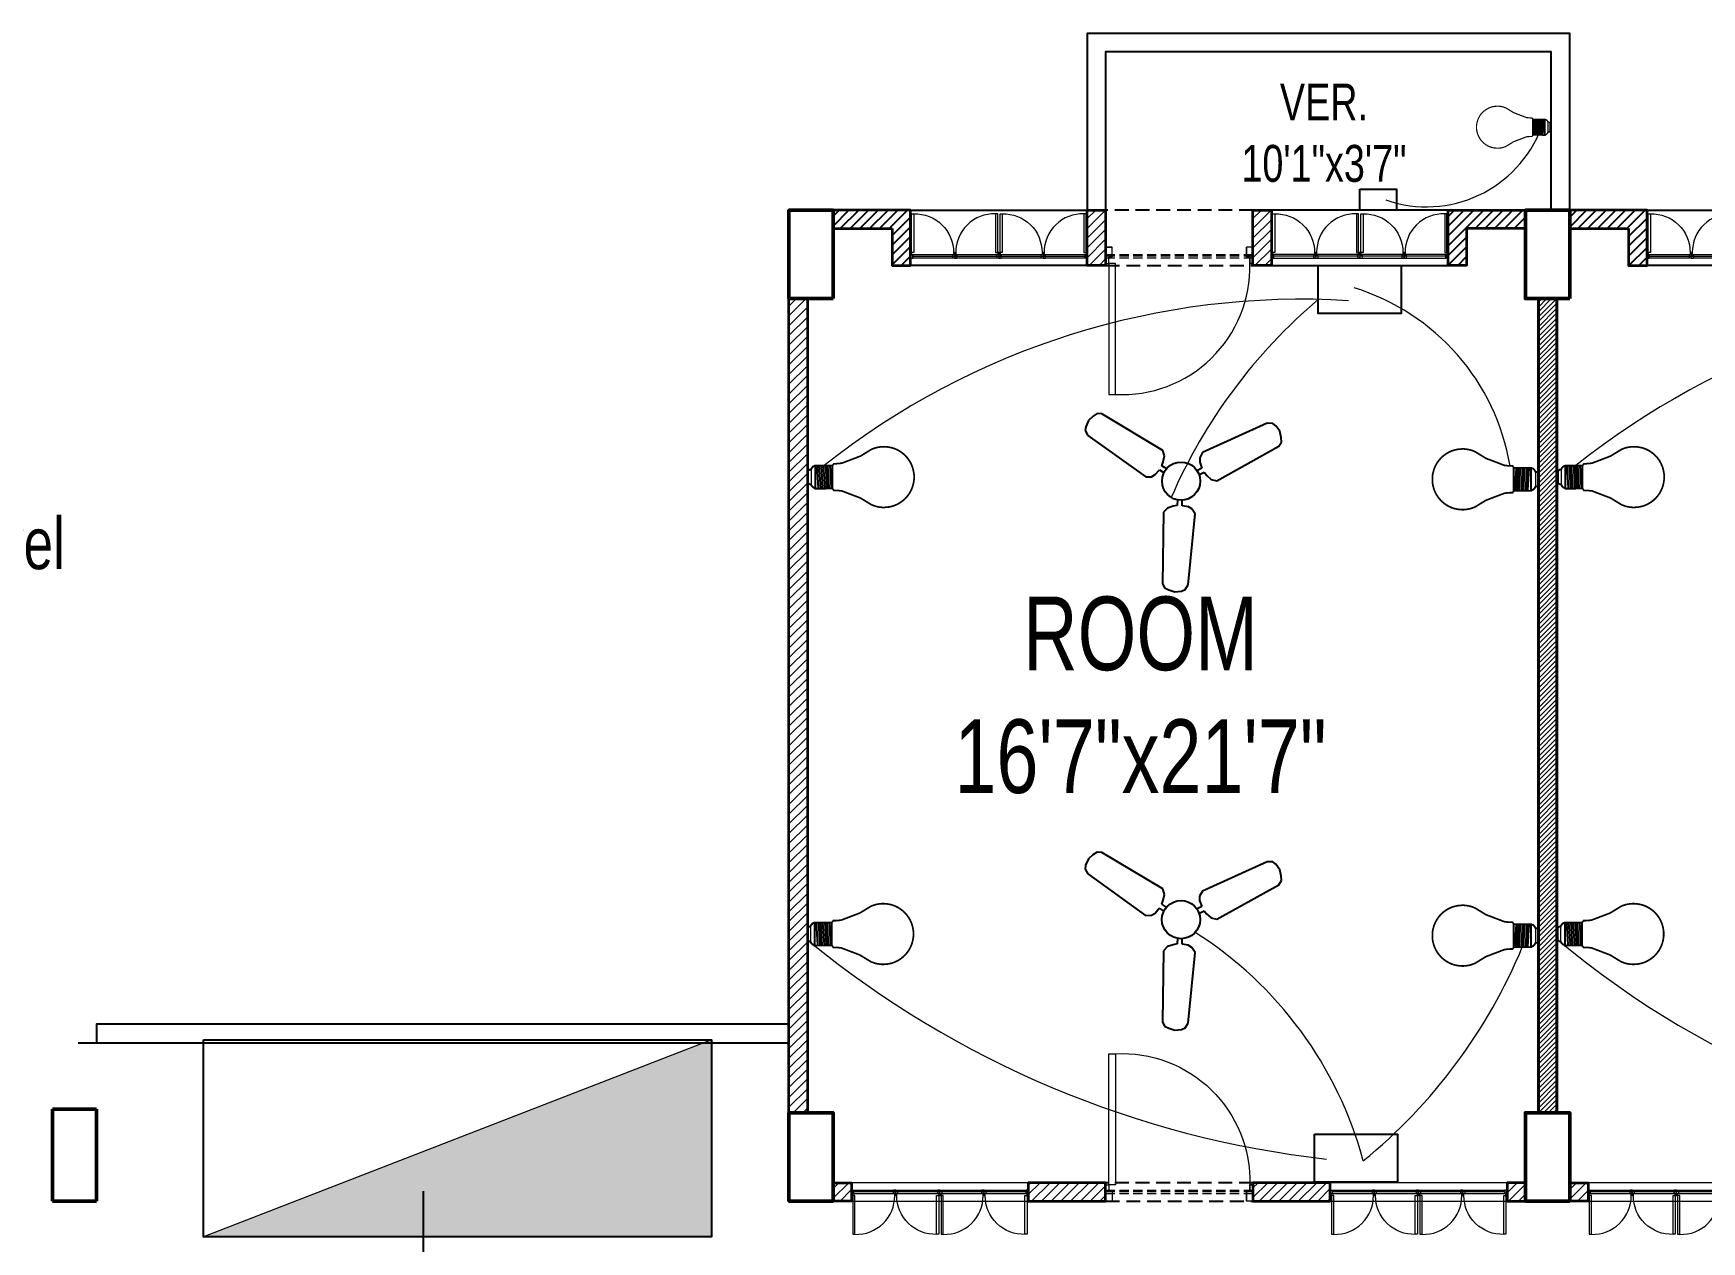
# Model space of a CAD drawing. Header units: inches. Extents: x -20263 to 10253, y -4567 to 3195.
# Drawn here: x -10349.5 to -9896.5, y 446.6 to 774.6 of the extents above; entities that cross this region are included whole.
import ezdxf

# ---------------------------------------------------------------- set-up
doc = ezdxf.new("R2010")
doc.units = ezdxf.units.IN
doc.header["$MEASUREMENT"] = 0
doc.linetypes.add('ACAD_ISO02W100', pattern=[15, 12, -3])
doc.linetypes.add('DASHED2', pattern=[0.375, 0.25, -0.125])
for name, color, linetype, lineweight in [('a', 2, 'Continuous', 5), ('A-TEXT', 7, 'Continuous', 5), ('ar-DOOR-WOOD', 44, 'Continuous', 0), ('column', 1, 'Continuous', 50), ('light wiring', 1, 'Continuous', 5), ('Main Wall', 250, 'Continuous', 13), ('walll', 7, 'Continuous', 30)]:
    doc.layers.add(name, color=color, linetype=linetype, lineweight=lineweight)
doc.layers.add('hatch brick', color=32, linetype='Continuous', lineweight=0, transparency=0.4)
doc.layers.add('liveline', color=1, linetype='Continuous')
doc.styles.add('SIMPLE', font='romantic.ttf')
pattern_1 = [(45, (-1508434.3402, -132507.44), (-1.3258252147, 1.3258252147), [])]

# ---------------------------------------------------------------- blocks, each defined once
blk = doc.blocks.new('DOOR_45')
at = {"layer": 'ar-DOOR-WOOD'}
for p, q in [((-10968.75, 15427.44), (-10963.75, 15427.44)), ((-10968.75, 15427.44), (-10968.75, 15426.44)), ((-10963.75, 15427.44), (-10963.75, 15425.44)), ((-11008.75, 15426.44), (-11008.75, 15424.44)), ((-10968.75, 15426.44), (-11008.75, 15426.44)), ((-11008.75, 15424.44), (-10968.75, 15424.44)), ((-10968.75, 15424.44), (-10968.75, 15426.44)), ((-10968.75, 15426.44), (-10966.75, 15426.44)), ((-10966.75, 15426.44), (-10966.75, 15425.44)), ((-10966.75, 15425.44), (-10963.75, 15425.44)), ((-10968.75, 15382.44), (-10968.75, 15383.44)), ((-10968.75, 15383.44), (-10966.75, 15383.44)), ((-10968.75, 15382.44), (-10963.75, 15382.44)), ((-10966.75, 15384.44), (-10963.75, 15384.44)), ((-10966.75, 15383.44), (-10966.75, 15384.44)), ((-10963.75, 15382.44), (-10963.75, 15384.44))]:
    blk.add_line(p, q, dxfattribs=at)
for points in [[(-10963.75, 15427.44), (-10968.75, 15427.44), (-10968.75, 15426.44), (-10966.75, 15426.44), (-10966.75, 15425.44), (-10963.75, 15425.44)], [(-10968.75, 15426.44), (-11008.75, 15426.44), (-11008.75, 15424.44), (-10968.75, 15424.44)], [(-10968.75, 15383.44), (-10968.75, 15382.44), (-10963.75, 15382.44), (-10963.75, 15384.44), (-10966.75, 15384.44), (-10966.75, 15383.44)]]:
    blk.add_lwpolyline(points, close=True, dxfattribs=at)
blk.add_arc((-10969.89, 15422.35), 38.92, 176.9083, 271.677, dxfattribs=at)
blk = doc.blocks.new('DOOR_40')
at = {"layer": 'ar-DOOR-WOOD'}
for p, q in [((-11029.1, 15421.4), (-11064.1, 15421.4)), ((-11064.1, 15421.4), (-11064.1, 15419.4)), ((-11064.1, 15419.4), (-11029.1, 15419.4)), ((-11029.1, 15422.4), (-11024.1, 15422.4)), ((-11029.1, 15422.4), (-11029.1, 15421.4)), ((-11029.1, 15419.4), (-11029.1, 15421.4)), ((-11029.1, 15421.4), (-11027.1, 15421.4)), ((-11027.1, 15421.4), (-11027.1, 15420.4)), ((-11027.1, 15420.4), (-11024.1, 15420.4)), ((-11024.1, 15422.4), (-11024.1, 15420.4)), ((-11029.1, 15383.4), (-11027.1, 15383.4)), ((-11029.1, 15382.4), (-11029.1, 15383.4)), ((-11029.1, 15382.4), (-11024.1, 15382.4)), ((-11027.1, 15383.4), (-11027.1, 15384.4)), ((-11027.1, 15384.4), (-11024.1, 15384.4)), ((-11024.1, 15382.4), (-11024.1, 15384.4))]:
    blk.add_line(p, q, dxfattribs=at)
blk.add_arc((-11029.4, 15418.2), 34.8, 178.03, 270.3561, dxfattribs=at)
blk = doc.blocks.new('room 1')
h = blk.add_hatch()
h.set_pattern_fill('ANSI31', color=256, scale=15)
h.paths.add_polyline_path([(1498318.01, 133229.01), (1498318.01, 133219.01), (1498323.01, 133219.01), (1498323.01, 133234.01), (1498302.01, 133234.01), (1498302.01, 133229.01), (1498302.01, 133229.01)])
h = blk.add_hatch()
h.set_pattern_fill('ANSI31', color=256, scale=15)
h.paths.add_polyline_path([(1498474.01, 133229.01), (1498474.01, 133219.01), (1498469.01, 133219.01), (1498469.01, 133234.01), (1498490.01, 133234.01), (1498490.01, 133229.01), (1498490.01, 133229.01)])
at = {"layer": 'hatch brick'}
h = blk.add_hatch(dxfattribs=at)
h.set_pattern_fill('ANSI31', color=256, scale=15)
h.set_pattern_definition([(45, (69, 2), (-1.3258252147, 1.3258252147), [])])
h.paths.add_polyline_path([(1498376.01, 133234.01), (1498376.01, 133219.01), (1498376.01, 133219.01), (1498371.01, 133219.01), (1498371.01, 133234.01)])
h = blk.add_hatch(dxfattribs=at)
h.set_pattern_fill('ANSI31', color=256, scale=15)
h.set_pattern_definition([(45, (114, 2), (-1.3258252147, 1.3258252147), [])])
h.paths.add_polyline_path([(1498421.01, 133234.01), (1498421.01, 133219.01), (1498421.01, 133219.01), (1498416.01, 133219.01), (1498416.01, 133234.01)])
h = blk.add_hatch(dxfattribs=at)
h.set_pattern_fill('ANSI31', color=256, scale=15)
h.paths.add_polyline_path([(1498298.51, 132989.01), (1498293.51, 132989.01), (1498293.51, 133210.01), (1498298.51, 133210.01)])
h = blk.add_hatch(dxfattribs=at)
h.set_pattern_fill('ANSI31', color=256, scale=15)
h.paths.add_polyline_path([(1498493.51, 132989.01), (1498498.51, 132989.01), (1498498.51, 133210.01), (1498493.51, 133210.01)])
h = blk.add_hatch(dxfattribs=at)
h.set_pattern_fill('ANSI31', color=256, scale=15)
h.set_pattern_definition([(45, (-14.5, 0), (-1.3258252147, 1.3258252147), [])])
h.paths.add_polyline_path([(1498302.01, 132970.01), (1498307.01, 132970.01), (1498307.01, 132965.01), (1498302.01, 132965.01)])
h = blk.add_hatch(dxfattribs=at)
h.set_pattern_fill('ANSI31', color=256, scale=15)
h.set_pattern_definition([(45, (-5, -252), (-1.3258252147, 1.3258252147), [])])
h.paths.add_polyline_path([(1498376.01, 132970.01), (1498355.01, 132970.01), (1498355.01, 132965.01), (1498376.01, 132965.01)])
h = blk.add_hatch(dxfattribs=at)
h.set_pattern_fill('ANSI31', color=256, scale=15)
h.set_pattern_definition([(45, (1.2113, 4e-09), (-1.3258252147, 1.3258252147), [])])
h.paths.add_polyline_path([(1498437.01, 132970.01), (1498416.01, 132970.01), (1498416.01, 132965.01), (1498437.01, 132965.01)])
h = blk.add_hatch(dxfattribs=at)
h.set_pattern_fill('ANSI31', color=256, scale=15)
h.paths.add_polyline_path([(1498490.01, 132970.01), (1498485.01, 132970.01), (1498485.01, 132965.01), (1498490.01, 132965.01)])
for points in [[(1498323.01, 133234.01), (1498371.01, 133234.01), (1498371.01, 133219.01), (1498323.01, 133219.01)], [(1498469.01, 133234.01), (1498421.01, 133234.01), (1498421.01, 133219.01), (1498469.01, 133219.01)]]:
    blk.add_lwpolyline(points, close=True)
at = {"linetype": 'DASHED2', "ltscale": 15}
for points in [[(1498376.01, 133219.01), (1498416.01, 133219.01), (1498416.01, 133234.01), (1498376.01, 133234.01)], [(1498376.01, 132965.01), (1498416.01, 132965.01), (1498416.01, 132970.01), (1498376.01, 132970.01)]]:
    blk.add_lwpolyline(points, close=True, dxfattribs=at)
at = {"layer": 'Main Wall', "color": 1, "lineweight": 50}
for points in [[(1498302.01, 133210.01), (1498290.01, 133210.01), (1498290.01, 133234.01), (1498302.01, 133234.01), (1498302.01, 133210.01)], [(1498502.01, 133210.01), (1498490.01, 133210.01), (1498490.01, 133234.01), (1498502.01, 133234.01), (1498502.01, 133210.01)], [(1498302.01, 132965.01), (1498290.01, 132965.01), (1498290.01, 132989.01), (1498302.01, 132989.01), (1498302.01, 132965.01)], [(1498502.01, 132965.01), (1498490.01, 132965.01), (1498490.01, 132989.01), (1498502.01, 132989.01), (1498502.01, 132965.01)]]:
    blk.add_lwpolyline(points, dxfattribs=at)
at = {"layer": 'Main Wall', "lineweight": 35}
for points in [[(1498318.01, 133229.01), (1498318.01, 133219.01), (1498323.01, 133219.01), (1498323.01, 133234.01), (1498302.01, 133234.01), (1498302.01, 133229.01), (1498302.01, 133229.01), (1498302.01, 133229.01), (1498318.01, 133229.01)], [(1498474.01, 133229.01), (1498474.01, 133219.01), (1498469.01, 133219.01), (1498469.01, 133234.01), (1498490.01, 133234.01), (1498490.01, 133229.01), (1498490.01, 133229.01), (1498490.01, 133229.01), (1498474.01, 133229.01)], [(1498376.01, 132970.01), (1498376.01, 132970.01), (1498355.01, 132970.01), (1498355.01, 132965.01), (1498376.01, 132965.01), (1498376.01, 132970.01)]]:
    blk.add_lwpolyline(points, dxfattribs=at)
for points in [[(1498376.01, 133234.01), (1498376.01, 133219.01), (1498376.01, 133219.01), (1498376.01, 133219.01), (1498371.01, 133219.01), (1498371.01, 133234.01)], [(1498421.01, 133234.01), (1498421.01, 133219.01), (1498421.01, 133219.01), (1498421.01, 133219.01), (1498416.01, 133219.01), (1498416.01, 133234.01)], [(1498298.51, 132989.01), (1498293.51, 132989.01), (1498293.51, 133210.01), (1498298.51, 133210.01)], [(1498493.51, 132989.01), (1498498.51, 132989.01), (1498498.51, 133210.01), (1498493.51, 133210.01)], [(1498302.01, 132970.01), (1498307.01, 132970.01), (1498307.01, 132965.01), (1498302.01, 132965.01)], [(1498437.01, 132970.01), (1498416.01, 132970.01), (1498416.01, 132965.01), (1498437.01, 132965.01)], [(1498490.01, 132970.01), (1498485.01, 132970.01), (1498485.01, 132965.01), (1498490.01, 132965.01)]]:
    blk.add_lwpolyline(points, close=True, dxfattribs=at)
at = {"layer": 'Main Wall', "color": 150}
for points in [[(1498371.01, 133221.01), (1498323.61, 133221.01), (1498323.61, 133222.01), (1498371.01, 133222.01)], [(1498371.01, 133221.01), (1498323.61, 133221.01), (1498323.61, 133221.51), (1498371.01, 133221.51)], [(1498421.01, 133221.01), (1498468.41, 133221.01), (1498468.41, 133222.01), (1498421.01, 133222.01)], [(1498421.01, 133221.01), (1498468.41, 133221.01), (1498468.41, 133221.51), (1498421.01, 133221.51)], [(1498307.01, 132968.01), (1498354.41, 132968.01), (1498354.41, 132967.01), (1498307.01, 132967.01)], [(1498307.01, 132968.01), (1498354.41, 132968.01), (1498354.41, 132967.51), (1498307.01, 132967.51)], [(1498437.61, 132968.01), (1498484.41, 132968.01), (1498484.41, 132967.01), (1498437.61, 132967.01)], [(1498437.61, 132968.01), (1498484.41, 132968.01), (1498484.41, 132967.51), (1498437.61, 132967.51)]]:
    blk.add_lwpolyline(points, close=True, dxfattribs=at)
at = {"layer": 'Main Wall', "color": 150, "linetype": 'DASHED2', "ltscale": 10}
for points in [[(1498376.01, 133222.01), (1498416.01, 133222.01), (1498416.01, 133221.01), (1498376.01, 133221.01)], [(1498376.01, 133222.01), (1498416.01, 133222.01), (1498416.01, 133221.51), (1498376.01, 133221.51)], [(1498376.01, 132968.01), (1498416.01, 132968.01), (1498416.01, 132967.01), (1498376.01, 132967.01)], [(1498376.01, 132968.01), (1498416.01, 132968.01), (1498416.01, 132967.51), (1498376.01, 132967.51)]]:
    blk.add_lwpolyline(points, close=True, dxfattribs=at)
at = {"layer": 'Main Wall'}
for points in [[(1498307.01, 132965.01), (1498355.01, 132965.01), (1498355.01, 132970.01), (1498307.01, 132970.01)], [(1498437.01, 132965.01), (1498485.01, 132965.01), (1498485.01, 132970.01), (1498437.01, 132970.01)]]:
    blk.add_lwpolyline(points, close=True, dxfattribs=at)
at = {"layer": 'Main Wall', "extrusion": (0, 0, -1)}
for name, p, xscale, yscale, zscale, rotation in [('DOOR_40', (-1502949.75, 129913.77), 0.2999999999999545, 0.2999999999999545, -0.2999999999999545, 270), ('DOOR_40', (-1502973.75, 129913.77), 0.2999999999999545, 0.2999999999999545, -0.2999999999999545, 270), ('DOOR_40', (-1493818.28, 129913.77), -0.2999999999999545, 0.2999999999999545, -0.2999999999999545, 90), ('DOOR_40', (-1493842.28, 129913.77), -0.2999999999999545, 0.2999999999999545, -0.2999999999999545, 90), ('DOOR_45', (-1512089.3, 142969.57), -0.8888888888889142, 0.8888888888889142, -0.8888888888889142, 270), ('DOOR_45', (-1512089.3, 123219.46), 0.8888888888889142, 0.8888888888889142, -0.8888888888889142, 270), ('DOOR_40', (-1493704.28, 136275.25), 0.2999999999999545, 0.2999999999999545, -0.2999999999999545, 90), ('DOOR_40', (-1493728.28, 136275.25), 0.2999999999999545, 0.2999999999999545, -0.2999999999999545, 90), ('DOOR_40', (-1493834.28, 136275.25), 0.2999999999999545, 0.2999999999999545, -0.2999999999999545, 90), ('DOOR_40', (-1493858.28, 136275.25), 0.2999999999999545, 0.2999999999999545, -0.2999999999999545, 90)]:
    blk.add_blockref(name, p, dxfattribs=dict(at, xscale=xscale, yscale=yscale, zscale=zscale, rotation=rotation))
at = {"layer": 'Main Wall'}
for p, xscale, yscale, zscale, rotation in [((1493720.28, 129913.77), 0.2999999999999545, 0.2999999999999545, 0.2999999999999545, 270), ((1493744.28, 129913.77), 0.2999999999999545, 0.2999999999999545, 0.2999999999999545, 270), ((1503047.75, 129913.77), -0.2999999999999545, 0.2999999999999545, 0.2999999999999546, 90), ((1503071.75, 129913.77), -0.2999999999999545, 0.2999999999999545, 0.2999999999999546, 90), ((1502933.75, 136275.25), 0.2999999999999546, 0.2999999999999546, 0.2999999999999546, 90), ((1502957.75, 136275.25), 0.2999999999999546, 0.2999999999999546, 0.2999999999999546, 90), ((1503063.75, 136275.25), 0.2999999999999546, 0.2999999999999546, 0.2999999999999546, 90), ((1503087.75, 136275.25), 0.2999999999999546, 0.2999999999999546, 0.2999999999999546, 90)]:
    blk.add_blockref('DOOR_40', p, dxfattribs=dict(at, xscale=xscale, yscale=yscale, zscale=zscale, rotation=rotation))
blk = doc.blocks.new('LED')
for p, q in [((-11.6, -7.7), (11.7, -7.7)), ((-11.6, -11), (11.7, -9.6)), ((-11.6, -13.3), (11.7, -11.8)), ((-11.5, -15.5), (11.8, -14.1)), ((-11.3, -17.8), (11.9, -16.3)), ((-12.1, -25.6), (11.9, -25.6)), ((-11.2, -20), (12.1, -18.6)), ((-11.2, -22.2), (12.1, -20.8)), ((-11.2, -24.5), (12.1, -23.1))]:
    blk.add_line(p, q)
at = {"lineweight": 9}
blk.add_line((7.8, -3.1), (-7.8, -3.1), dxfattribs=at)
for points, const_width in [([(5.3, 0), (5.4, 0), (5.7, 0), (6.1, -0.1), (6.6, -0.3), (7, -0.6), (7.2, -0.9), (7.4, -1.2), (7.5, -1.5), (7.7, -2), (7.7, -2.5), (7.8, -3.1), (7.7, -2.5), (7.7, -2), (7.5, -1.5), (7.4, -1.2), (7.2, -0.9), (7, -0.6), (6.6, -0.3), (6.1, -0.1), (5.7, 0), (5.4, 0), (5.3, 0), (-5.3, 0), (-5.4, 0), (-5.5, 0), (-5.8, 0), (-6.1, -0.1), (-6.4, -0.2), (-6.7, -0.5), (-7, -0.7), (-7.3, -1.1), (-7.6, -1.7), (-7.7, -2.3), (-7.8, -3.1), (-7.8, -3.1), (-7.9, -3.2), (-8.1, -3.2), (-8.3, -3.3), (-8.9, -3.6), (-9.6, -4.1), (-10.3, -4.7), (-11, -5.4), (-11.2, -5.9), (-11.4, -6.4), (-11.6, -7), (-11.6, -7.7), (-12.2, -7.7), (-12.1, -26)], 2), ([(-5.3, 0), (-5.4, 0), (-5.5, 0), (-5.8, 0), (-6.1, -0.1), (-6.4, -0.2), (-6.7, -0.5), (-7, -0.7), (-7.3, -1.1), (-7.6, -1.7), (-7.7, -2.3), (-7.8, -3.1)], 1), ([(11.9, -26.1), (11.9, -7.7), (11.7, -7.7), (11.6, -7), (11.4, -6.4), (11.2, -5.9), (11, -5.4), (10.3, -4.7), (9.6, -4.1), (8.9, -3.6), (8.3, -3.3), (7.9, -3.2), (7.8, -3.1), (7.8, -3.1)], 2), ([(-0.1, -111.1), (-0.2, -111.1), (-1, -111.1), (-1.8, -111.1), (-2.6, -111.1), (-3.4, -111), (-4.2, -110.9), (-5, -110.8), (-5.8, -110.6), (-6.6, -110.5), (-7.4, -110.3), (-8.1, -110.1), (-8.9, -109.9), (-9.6, -109.7), (-10.4, -109.5), (-11.1, -109.2), (-11.8, -108.9), (-12.5, -108.7), (-13.2, -108.3), (-13.9, -108), (-14.6, -107.7), (-15.3, -107.3), (-16, -106.9), (-16.6, -106.6), (-17.3, -106.2), (-17.9, -105.7), (-18.5, -105.3), (-19.2, -104.8), (-19.8, -104.4), (-20.4, -103.9), (-20.9, -103.4), (-21.5, -102.9), (-22.1, -102.4), (-22.6, -101.9), (-23.1, -101.3), (-23.7, -100.8), (-24.2, -100.2), (-24.6, -99.6), (-25.1, -99), (-25.6, -98.4), (-26, -97.8), (-26.5, -97.2), (-26.9, -96.5), (-27.3, -95.9), (-27.7, -95.2), (-28.1, -94.6), (-28.4, -93.9), (-28.8, -93.2), (-29.1, -92.5), (-29.4, -91.8), (-29.7, -91.1), (-30, -90.4), (-30.2, -89.6), (-30.5, -88.9), (-30.7, -88.1), (-30.9, -87.4), (-31.1, -86.6), (-31.2, -85.9), (-31.4, -85.1), (-31.5, -84.3), (-31.6, -83.5), (-31.7, -82.7), (-31.8, -81.9), (-31.8, -81.1), (-31.9, -80.3), (-31.9, -79.5), (-31.9, -78.2), (-31.8, -77), (-31.7, -75.8), (-31.5, -74.6), (-31.3, -73.4), (-31.1, -72.2), (-30.8, -71.1), (-30.4, -69.9), (-30, -68.8), (-29.6, -67.7), (-29.2, -66.6), (-22.1, -55), (-14.6, -35.3), (-14.1, -29.7), (-14.1, -27.1), (-12.1, -25.6)], 1.8), ([(-0.1, -111.1), (0, -111.1), (0.8, -111.1), (1.6, -111.1), (2.5, -111.1), (3.3, -111), (4, -110.9), (4.8, -110.8), (5.6, -110.6), (6.4, -110.5), (7.2, -110.3), (7.9, -110.1), (8.7, -109.9), (9.4, -109.7), (10.2, -109.5), (10.9, -109.2), (11.6, -108.9), (12.3, -108.7), (13, -108.3), (13.7, -108), (14.4, -107.7), (15.1, -107.3), (15.8, -106.9), (16.4, -106.6), (17.1, -106.2), (17.7, -105.7), (18.3, -105.3), (19, -104.8), (19.6, -104.4), (20.2, -103.9), (20.7, -103.4), (21.3, -102.9), (21.9, -102.4), (22.4, -101.9), (22.9, -101.3), (23.5, -100.8), (24, -100.2), (24.5, -99.6), (24.9, -99), (25.4, -98.4), (25.8, -97.8), (26.3, -97.2), (26.7, -96.5), (27.1, -95.9), (27.5, -95.2), (27.9, -94.6), (28.2, -93.9), (28.6, -93.2), (28.9, -92.5), (29.2, -91.8), (29.5, -91.1), (29.8, -90.4), (30, -89.6), (30.3, -88.9), (30.5, -88.1), (30.7, -87.4), (30.9, -86.6), (31, -85.9), (31.2, -85.1), (31.3, -84.3), (31.4, -83.5), (31.5, -82.7), (31.6, -81.9), (31.6, -81.1), (31.7, -80.3), (31.7, -79.5), (31.7, -78.2), (31.6, -77), (31.5, -75.8), (31.3, -74.6), (31.1, -73.4), (30.9, -72.2), (30.6, -71.1), (30.2, -69.9), (29.9, -68.8), (29.4, -67.7), (29, -66.6), (21.9, -55), (14.4, -35.3), (13.9, -29.7), (13.9, -27.1), (11.9, -25.6)], 1.8)]:
    blk.add_lwpolyline(points, dxfattribs=dict(const_width=const_width))
at = {"color": 7, "lineweight": 20}
blk.add_open_spline([(-9.8, -25.6), (-9.8, -25.6), (9.4, -25.6), (9.4, -25.6)], degree=3, dxfattribs=at)
blk = doc.blocks.new('6')
at = {"color": 7}
for p, q in [((3268.2, -2243.2), (3260.1, -2275.1)), ((3260.1, -2275.1), (3351.4, -2686.9)), ((3285.1, -2227.8), (3268.2, -2243.2)), ((3322, -2211.4), (3285.1, -2227.8)), ((3358.8, -2210.9), (3322, -2211.4)), ((3387.4, -2214.9), (3358.8, -2210.9)), ((3407.5, -2235.6), (3387.4, -2214.9)), ((3532.6, -2638.3), (3407.5, -2235.6)), ((3489.2, -2689.8), (3518.4, -2668.9)), ((3518.4, -2668.9), (3532.6, -2638.3)), ((3351.4, -2686.9), (3378.5, -2709.3)), ((3378.5, -2709.3), (3403, -2714.4)), ((3403, -2714.4), (3440.1, -2709.5)), ((3440.1, -2709.5), (3449.6, -2742.4)), ((3467.6, -2701.4), (3489.2, -2689.8)), ((3476.7, -2735.2), (3467.6, -2701.4)), ((3634.6, -2869.5), (3601.3, -2861.3)), ((3649, -2834.9), (3634.6, -2869.5)), ((3665.6, -2816.2), (3649, -2834.9)), ((3698.5, -2804), (3665.6, -2816.2)), ((4100.8, -2930.8), (3698.5, -2804)), ((3290.9, -2913.4), (3004.7, -3223.2)), ((3324.5, -2910.5), (3290.9, -2913.4)), ((3357.2, -2925.3), (3324.5, -2910.5)), ((3378, -2938.2), (3357.2, -2925.3)), ((3402.8, -2913.4), (3378, -2938.2)), ((3398.8, -2958), (3422.6, -2933.2)), ((3421.6, -2987.7), (3398.8, -2958)), ((3594.1, -2888.3), (3627.9, -2897.4)), ((3627.9, -2897.4), (3627.1, -2921.8)), ((3627.1, -2921.8), (3630.6, -2957.5)), ((3630.6, -2957.5), (3650, -2985.2)), ((4124.4, -2953.8), (4100.8, -2930.8)), ((4129.3, -2976.1), (4124.4, -2953.8)), ((3112.6, -3331), (3423.5, -3046)), ((3429.5, -3011.4), (3421.6, -2987.7)), ((3423.5, -3046), (3429.5, -3011.4)), ((3650, -2985.2), (4061.4, -3078.2)), ((4089.3, -3071.2), (4107, -3048.4)), ((4107, -3048.4), (4125, -3016.3)), ((4125, -3016.3), (4129.3, -2976.1)), ((4061.4, -3078.2), (4089.3, -3071.2)), ((3004.7, -3223.2), (2996.8, -3250.9)), ((2996.8, -3250.9), (3007.7, -3277.6)), ((3007.7, -3277.6), (3026.5, -3309.3)), ((3026.5, -3309.3), (3059.1, -3333)), ((3059.1, -3333), (3080.9, -3339.9)), ((3080.9, -3339.9), (3112.6, -3331))]:
    blk.add_line(p, q, dxfattribs=at)
blk.add_circle((3491.2, -2845.6), 113.2, dxfattribs=at)

msp = doc.modelspace()

# ---------------------------------------------------------------- hatches: boundary and pattern name
h = msp.add_hatch()
h.set_pattern_fill('ANSI31', color=256, scale=15)
h.set_pattern_definition(pattern_1)
h.paths.add_polyline_path([(-10116.327, 721.573), (-10116.327, 711.573), (-10111.327, 711.573), (-10111.327, 726.573), (-10132.327, 726.573), (-10132.327, 721.573), (-10132.327, 721.573)])
h = msp.add_hatch()
h.set_pattern_fill('ANSI31', color=256, scale=15)
h.set_pattern_definition(pattern_1)
h.paths.add_polyline_path([(-9960.327, 721.573), (-9960.327, 711.573), (-9965.327, 711.573), (-9965.327, 726.573), (-9944.327, 726.573), (-9944.327, 721.573), (-9944.327, 721.573)])
at = {"layer": 'hatch brick'}
h = msp.add_hatch(dxfattribs=at)
h.set_pattern_fill('ANSI31', color=256, scale=15)
h.set_pattern_definition([(45, (-1508365.3402, -132505.44), (-1.3258252147, 1.3258252147), [])])
h.paths.add_polyline_path([(-10058.327, 726.573), (-10058.327, 711.573), (-10058.327, 711.573), (-10063.327, 711.573), (-10063.327, 726.573)])
h = msp.add_hatch(dxfattribs=at)
h.set_pattern_fill('ANSI31', color=256, scale=15)
h.set_pattern_definition([(45, (-1508320.3402, -132505.44), (-1.3258252147, 1.3258252147), [])])
h.paths.add_polyline_path([(-10013.327, 726.573), (-10013.327, 711.573), (-10013.327, 711.573), (-10018.327, 711.573), (-10018.327, 726.573)])
h = msp.add_hatch(dxfattribs=at)
h.set_pattern_fill('ANSI31', color=256, scale=15)
h.set_pattern_definition([(45, (-1508437.8402, -132507.44), (-1.3258252147, 1.3258252147), [])])
h.paths.add_polyline_path([(-10139.327, 481.573), (-10144.327, 481.573), (-10144.327, 702.573), (-10139.327, 702.573)])
h = msp.add_hatch(dxfattribs=at)
h.set_pattern_fill('ANSI31', color=256, scale=15)
h.set_pattern_definition(pattern_1)
h.paths.add_polyline_path([(-9940.827, 481.573), (-9935.827, 481.573), (-9935.827, 702.573), (-9940.827, 702.573)])
h = msp.add_hatch(dxfattribs=at)
h.set_pattern_fill('ANSI31', color=256, scale=15)
h.set_pattern_definition([(45, (-1508448.8402, -132507.44), (-1.3258252147, 1.3258252147), [])])
h.paths.add_polyline_path([(-10132.327, 462.573), (-10127.327, 462.573), (-10127.327, 457.573), (-10132.327, 457.573)])
h = msp.add_hatch(dxfattribs=at)
h.set_pattern_fill('ANSI31', color=256, scale=15)
h.set_pattern_definition([(45, (-1508439.3402, -132759.44), (-1.3258252147, 1.3258252147), [])])
h.paths.add_polyline_path([(-10058.327, 462.573), (-10079.327, 462.573), (-10079.327, 457.573), (-10058.327, 457.573)])
h = msp.add_hatch(dxfattribs=at)
h.set_pattern_fill('ANSI31', color=256, scale=15)
h.set_pattern_definition([(45, (-1508433.129, -132507.44), (-1.3258252147, 1.3258252147), [])])
h.paths.add_polyline_path([(-9997.327, 462.573), (-10018.327, 462.573), (-10018.327, 457.573), (-9997.327, 457.573)])
h = msp.add_hatch(dxfattribs=at)
h.set_pattern_fill('ANSI31', color=256, scale=15)
h.set_pattern_definition(pattern_1)
h.paths.add_polyline_path([(-9944.327, 462.573), (-9949.327, 462.573), (-9949.327, 457.573), (-9944.327, 457.573)])
at = {"layer": 'walll', "linetype": 'ACAD_ISO02W100', "lineweight": 20}
h = msp.add_hatch(color=7, dxfattribs=at)
h.dxf.hatch_style = 1
h.paths.add_polyline_path([(-10165.318, 447.856), (-10165.318, 501.396), (-10303.288, 447.856)])

# ---------------------------------------------------------------- linework, layer by layer
at = {"color": 7, "lineweight": 20}
msp.add_line((-10165.318, 501.396), (-10303.288, 447.856), dxfattribs=at)
for points in [[(-9932.327, 726.573), (-9932.327, 774.573), (-10063.327, 774.573), (-10063.327, 726.573)], [(-9937.327, 726.573), (-9937.327, 769.573), (-10058.327, 769.573), (-10058.327, 726.573)], [(-10337.327, 500.573), (-10332.327, 500.573)]]:
    msp.add_lwpolyline(points)
at = {"color": 116, "true_color": 0x136734}
for points in [[(-9989.327, 732.318), (-9979.369, 732.318), (-9979.369, 726.573), (-9989.327, 726.573)], [(-10000.581, 711.573), (-9978.073, 711.573), (-9978.073, 698.49), (-10000.581, 698.49)], [(-10001.615, 475.779), (-9979.108, 475.779), (-9979.108, 462.695), (-10001.615, 462.695)]]:
    msp.add_lwpolyline(points, close=True, dxfattribs=at)
for points in [[(-10111.327, 726.573), (-10063.327, 726.573), (-10063.327, 711.573), (-10111.327, 711.573)], [(-9965.327, 726.573), (-10013.327, 726.573), (-10013.327, 711.573), (-9965.327, 711.573)], [(-10332.327, 500.573), (-10144.327, 500.573), (-10144.327, 505.573), (-10332.327, 505.573)]]:
    msp.add_lwpolyline(points, close=True)
at = {"linetype": 'DASHED2', "ltscale": 15}
for points in [[(-10058.327, 711.573), (-10018.327, 711.573), (-10018.327, 726.573), (-10058.327, 726.573)], [(-10058.327, 457.573), (-10018.327, 457.573), (-10018.327, 462.573), (-10058.327, 462.573)]]:
    msp.add_lwpolyline(points, close=True, dxfattribs=at)
at = {"color": 7, "lineweight": -3}
msp.add_lwpolyline([(-10303.288, 501.396), (-10165.318, 501.396), (-10165.318, 447.856), (-10303.288, 447.856)], close=True, dxfattribs=at)
at = {"layer": 'a'}
for centre, radius, start, end in [((-9905.317, 589.861), 147.41, 130.25971, 156.52651), ((-10090.998, 440.769), 106.321, 15.12428, 57.58713)]:
    msp.add_arc(centre, radius, start, end, dxfattribs=at)
at = {"layer": 'column', "ltscale": 2000}
for p, q in [((-10344.327, 482.573), (-10332.327, 482.573)), ((-10344.327, 482.573), (-10344.327, 457.573)), ((-10344.327, 482.573), (-10332.327, 482.573)), ((-10344.327, 482.573), (-10344.327, 457.573)), ((-10332.327, 482.573), (-10332.327, 457.573)), ((-10332.327, 482.573), (-10332.327, 457.573)), ((-10332.327, 457.573), (-10344.327, 457.573)), ((-10332.327, 457.573), (-10344.327, 457.573))]:
    msp.add_line(p, q, dxfattribs=at)
at = {"layer": 'light wiring'}
for centre, radius, start, end in [((-9971.201, 760.896), 33.402, 250.68317, 339.37187), ((-10005.185, 493.88), 208.523, 86.47212, 128.42158), ((-10008.814, 647.071), 61.128, 9.4993, 72.91607), ((-9792.765, 482.666), 222.495, 90.1767, 128.29454), ((-9968.42, 736.726), 269.385, 230.72583, 263.62173), ((-10082.689, 583.781), 148.948, 309.29475, 337.39228), ((-9778.426, 715.35), 244.101, 229.93212, 267.463)]:
    msp.add_arc(centre, radius, start, end, dxfattribs=at)
at = {"layer": 'liveline'}
msp.add_line((-10243.635, 460.283), (-10243.635, 430.283), dxfattribs=at)
at = {"layer": 'Main Wall', "color": 1, "lineweight": 50}
for points in [[(-10132.327, 702.573), (-10144.327, 702.573), (-10144.327, 726.573), (-10132.327, 726.573), (-10132.327, 702.573)], [(-9932.327, 702.573), (-9944.327, 702.573), (-9944.327, 726.573), (-9932.327, 726.573), (-9932.327, 702.573)], [(-10132.327, 457.573), (-10144.327, 457.573), (-10144.327, 481.573), (-10132.327, 481.573), (-10132.327, 457.573)], [(-9932.327, 457.573), (-9944.327, 457.573), (-9944.327, 481.573), (-9932.327, 481.573), (-9932.327, 457.573)]]:
    msp.add_lwpolyline(points, dxfattribs=at)
at = {"layer": 'Main Wall', "lineweight": 35}
for points in [[(-10116.327, 721.573), (-10116.327, 711.573), (-10111.327, 711.573), (-10111.327, 726.573), (-10132.327, 726.573), (-10132.327, 721.573), (-10132.327, 721.573), (-10132.327, 721.573), (-10116.327, 721.573)], [(-9960.327, 721.573), (-9960.327, 711.573), (-9965.327, 711.573), (-9965.327, 726.573), (-9944.327, 726.573), (-9944.327, 721.573), (-9944.327, 721.573), (-9944.327, 721.573), (-9960.327, 721.573)], [(-10058.327, 462.573), (-10058.327, 462.573), (-10079.327, 462.573), (-10079.327, 457.573), (-10058.327, 457.573), (-10058.327, 462.573)]]:
    msp.add_lwpolyline(points, dxfattribs=at)
for points in [[(-10058.327, 726.573), (-10058.327, 711.573), (-10058.327, 711.573), (-10058.327, 711.573), (-10063.327, 711.573), (-10063.327, 726.573)], [(-10013.327, 726.573), (-10013.327, 711.573), (-10013.327, 711.573), (-10013.327, 711.573), (-10018.327, 711.573), (-10018.327, 726.573)], [(-10139.327, 481.573), (-10144.327, 481.573), (-10144.327, 702.573), (-10139.327, 702.573)], [(-9940.827, 481.573), (-9935.827, 481.573), (-9935.827, 702.573), (-9940.827, 702.573)], [(-10132.327, 462.573), (-10127.327, 462.573), (-10127.327, 457.573), (-10132.327, 457.573)], [(-9997.327, 462.573), (-10018.327, 462.573), (-10018.327, 457.573), (-9997.327, 457.573)], [(-9944.327, 462.573), (-9949.327, 462.573), (-9949.327, 457.573), (-9944.327, 457.573)]]:
    msp.add_lwpolyline(points, close=True, dxfattribs=at)
at = {"layer": 'Main Wall', "color": 150}
for points in [[(-10063.327, 713.573), (-10110.727, 713.573), (-10110.727, 714.573), (-10063.327, 714.573)], [(-10063.327, 713.573), (-10110.727, 713.573), (-10110.727, 714.073), (-10063.327, 714.073)], [(-10013.327, 713.573), (-9965.927, 713.573), (-9965.927, 714.573), (-10013.327, 714.573)], [(-10013.327, 713.573), (-9965.927, 713.573), (-9965.927, 714.073), (-10013.327, 714.073)], [(-10127.327, 460.573), (-10079.927, 460.573), (-10079.927, 459.573), (-10127.327, 459.573)], [(-10127.327, 460.573), (-10079.927, 460.573), (-10079.927, 460.073), (-10127.327, 460.073)], [(-9996.727, 460.573), (-9949.927, 460.573), (-9949.927, 459.573), (-9996.727, 459.573)], [(-9996.727, 460.573), (-9949.927, 460.573), (-9949.927, 460.073), (-9996.727, 460.073)]]:
    msp.add_lwpolyline(points, close=True, dxfattribs=at)
at = {"layer": 'Main Wall', "color": 150, "linetype": 'DASHED2', "ltscale": 10}
for points in [[(-10058.327, 714.573), (-10018.327, 714.573), (-10018.327, 713.573), (-10058.327, 713.573)], [(-10058.327, 714.573), (-10018.327, 714.573), (-10018.327, 714.073), (-10058.327, 714.073)], [(-10058.327, 460.573), (-10018.327, 460.573), (-10018.327, 459.573), (-10058.327, 459.573)], [(-10058.327, 460.573), (-10018.327, 460.573), (-10018.327, 460.073), (-10058.327, 460.073)]]:
    msp.add_lwpolyline(points, close=True, dxfattribs=at)
at = {"layer": 'Main Wall'}
for points in [[(-10127.327, 457.573), (-10079.327, 457.573), (-10079.327, 462.573), (-10127.327, 462.573)], [(-9997.327, 457.573), (-9949.327, 457.573), (-9949.327, 462.573), (-9997.327, 462.573)]]:
    msp.add_lwpolyline(points, close=True, dxfattribs=at)

# ---------------------------------------------------------------- block references
at = {"color": 1}
for p, xscale, yscale, zscale, rotation in [((-9937.69, 749.124), -0.1793349189005943, 0.1793349189005943, 0.1793349189005943, 269.9999999998945), ((-10139.142, 654.159), 0.2590482185936613, 0.2590482185936613, 0.2590482185936613, 90), ((-9940.827, 653.547), -0.2590482185936613, 0.2590482185936613, 0.2590482185936613, 270), ((-9935.457, 654.159), 0.2590482185936613, 0.2590482185936613, 0.2590482185936613, 90), ((-10139.313, 530.116), 0.2590482185936613, 0.2590482185936613, 0.2590482185936613, 90), ((-9940.827, 529.672), -0.2590482185936613, 0.2590482185936613, 0.2590482185936613, 270), ((-9935.582, 530.116), 0.2590482185936613, 0.2590482185936613, 0.2590482185936613, 90)]:
    msp.add_blockref('LED', p, dxfattribs=dict(at, xscale=xscale, yscale=yscale, zscale=zscale, rotation=rotation))
at = {"extrusion": (0, 0, -1), "xscale": -1, "zscale": -1}
msp.add_blockref('room 1', (1508234.34, -132507.44), dxfattribs=at)
at = {"color": 40, "true_color": 0xf8d731, "xscale": 0.04578869434389712, "yscale": 0.04578869434389712, "zscale": 0.04578869434389712, "rotation": 41.8550425353075}
for p in [(-10243.853, 643.403), (-10243.872, 524.38)]:
    msp.add_blockref('6', p, dxfattribs=at)
at = {"layer": 'Main Wall', "extrusion": (0, 0, -1)}
for name, p, xscale, yscale, zscale, rotation in [('DOOR_40', (5484.593, -2593.667), 0.2999999999999545, 0.2999999999999545, -0.2999999999999545, 270), ('DOOR_40', (5460.593, -2593.667), 0.2999999999999545, 0.2999999999999545, -0.2999999999999545, 270), ('DOOR_40', (5386.593, -2593.667), 0.2999999999999545, 0.2999999999999545, -0.2999999999999546, 270), ('DOOR_40', (5362.593, -2593.667), 0.2999999999999545, 0.2999999999999545, -0.2999999999999546, 270), ('DOOR_45', (-3654.957, -9287.982), 0.8888888888889142, 0.8888888888889142, -0.8888888888889142, 270), ('DOOR_40', (14730.06, 3767.813), 0.2999999999999545, 0.2999999999999545, -0.2999999999999545, 90), ('DOOR_40', (14706.06, 3767.813), 0.2999999999999545, 0.2999999999999545, -0.2999999999999545, 90), ('DOOR_40', (14600.06, 3767.813), 0.2999999999999545, 0.2999999999999545, -0.2999999999999545, 90), ('DOOR_40', (14576.06, 3767.813), 0.2999999999999545, 0.2999999999999545, -0.2999999999999545, 90)]:
    msp.add_blockref(name, p, dxfattribs=dict(at, xscale=xscale, yscale=yscale, zscale=zscale, rotation=rotation))
at = {"layer": 'Main Wall'}
for name, p, xscale, yscale, zscale, rotation in [('DOOR_40', (-14714.06, -2593.667), 0.2999999999999545, 0.2999999999999545, 0.2999999999999545, 270), ('DOOR_40', (-14690.06, -2593.667), 0.2999999999999545, 0.2999999999999545, 0.2999999999999545, 270), ('DOOR_40', (-14616.06, -2593.667), 0.2999999999999545, 0.2999999999999545, 0.2999999999999545, 270), ('DOOR_40', (-14592.06, -2593.667), 0.2999999999999545, 0.2999999999999545, 0.2999999999999545, 270), ('DOOR_45', (3654.957, 10462.128), 0.8888888888889142, 0.8888888888889142, 0.8888888888889142, 90), ('DOOR_40', (-5500.593, 3767.813), 0.2999999999999546, 0.2999999999999546, 0.2999999999999546, 90), ('DOOR_40', (-5476.593, 3767.813), 0.2999999999999546, 0.2999999999999546, 0.2999999999999546, 90), ('DOOR_40', (-5370.593, 3767.813), 0.2999999999999546, 0.2999999999999546, 0.2999999999999546, 90), ('DOOR_40', (-5346.593, 3767.813), 0.2999999999999546, 0.2999999999999546, 0.2999999999999546, 90)]:
    msp.add_blockref(name, p, dxfattribs=dict(at, xscale=xscale, yscale=yscale, zscale=zscale, rotation=rotation))

# ---------------------------------------------------------------- texts
at = {"layer": 'A-TEXT', "attachment_point": 9, "style": 'SIMPLE'}
for s, insert, char_height, width in [('\\pxqc;{\\fSwis721 LtCn BT|b0|i0|c0|p34;VER.\\P10\'1"x3\'7"}', (-9962.327, 734.14), 10, 73.45933), ("\\pxqc;{\\fSwis721 LtCn BT|b0|i0|c0|p34;+2' from Ground Level }", (-10338.504, 628.94), 14, 146.91866), ('\\pxqc;{\\fSwis721 LtCn BT|b0|i0|c0|p34;ROOM\\P16\'7"x21\'7"}', (-9975.39, 568.07), 20, 146.91866)]:
    msp.add_mtext(s, dxfattribs=dict(at, insert=insert, char_height=char_height, width=width))

doc.saveas('drawing.dxf')
